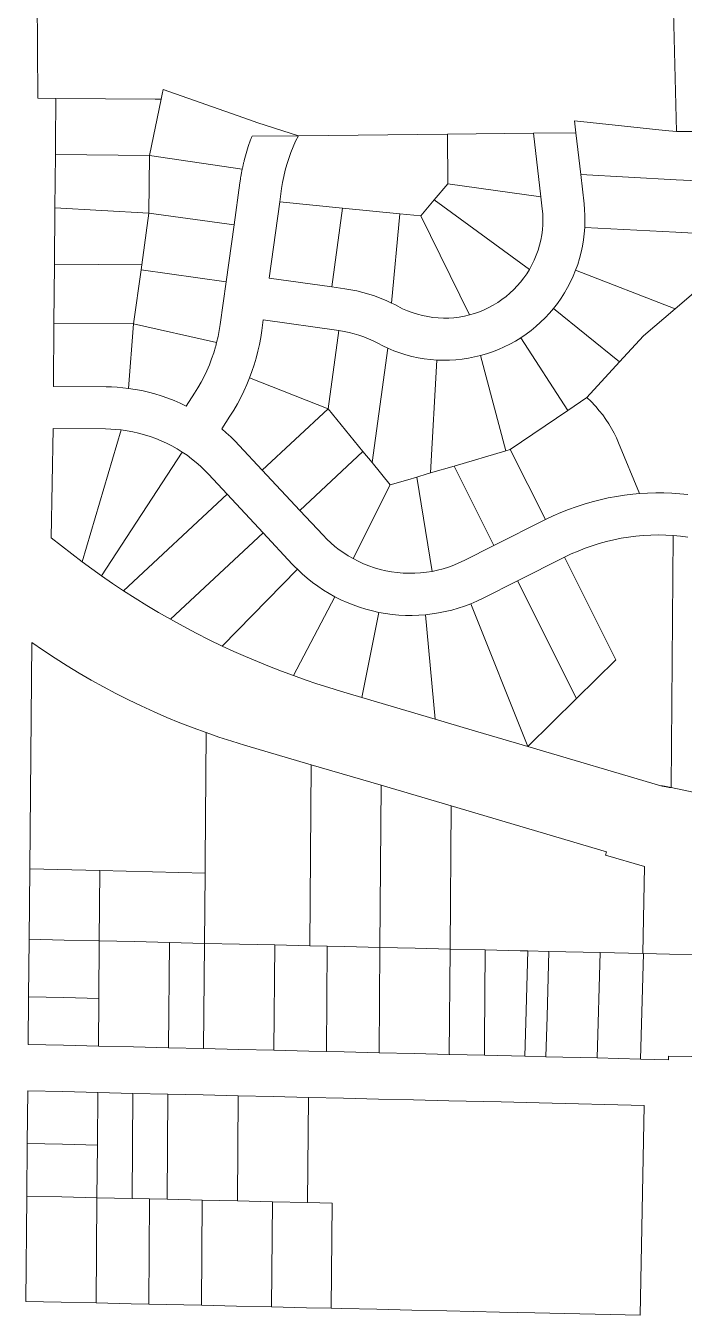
# Model space of a CAD drawing. Header units: feet. Extents: x 865220 to 2774701, y -2240498 to 961524.
# Drawn here: x 2772140 to 2773078, y 952971 to 954807 of the extents above; entities that cross this region are included whole.
import ezdxf

# ---------------------------------------------------------------- set-up
doc = ezdxf.new("R2010")
doc.units = ezdxf.units.FT
doc.header["$LTSCALE"] = 0.015
doc.header["$MEASUREMENT"] = 0
doc.layers.add('Parcels', color=7, linetype='Continuous', lineweight=0)

msp = doc.modelspace()

# ---------------------------------------------------------------- linework, layer by layer
at = {"layer": 'Parcels', "lineweight": 5, "ltscale": 100}
for p, q in [((2773067.2, 954656.6), (2773045.7, 955538)), ((2772154.4, 955367), (2772157, 954704)), ((2772334.4, 954710), (2772335.7, 954716.6)), ((2772458.6, 954673.2), (2772335.7, 954716.6)), ((2772157, 954704), (2772182.8, 954703.7)), ((2772182.8, 954703.7), (2772182.7, 954695.6)), ((2772324.4, 954702.5), (2772182.8, 954703.7)), ((2772316.1, 954622.6), (2772332.8, 954702.5)), ((2772332.8, 954702.5), (2772324.4, 954702.5)), ((2772324.4, 954702.5), (2772324.4, 954702.5)), ((2772334.4, 954710), (2772332.8, 954702.5)), ((2772182.7, 954695.6), (2772182.3, 954649.2)), ((2772458.6, 954673.2), (2772470.5, 954669.1)), ((2772470.5, 954669.1), (2772528.3, 954650.7)), ((2773051.1, 954658.3), (2772921.9, 954671.9)), ((2772921.9, 954671.9), (2772923.8, 954655)), ((2772923.8, 954655), (2772921.9, 954671.9)), ((2772921.9, 954671.9), (2773051.1, 954658.3)), ((2772182.3, 954649.2), (2772182.1, 954623.8)), ((2772456.9, 954635.1), (2772460.3, 954644.8)), ((2772460.3, 954644.8), (2772460.7, 954645.9)), ((2772460.7, 954645.9), (2772461.1, 954646.9)), ((2772461.1, 954646.9), (2772461.5, 954648)), ((2772461.5, 954648), (2772461.9, 954648.9)), ((2772461.9, 954648.9), (2772462.3, 954650)), ((2772462.3, 954650), (2772528.3, 954650.7)), ((2772528.3, 954650.7), (2772524.4, 954642.8)), ((2772740.6, 954653), (2772528.3, 954650.7)), ((2772528.3, 954650.7), (2772528.3, 954650.7)), ((2772863.5, 954654.4), (2772740.6, 954653)), ((2772741.3, 954582.4), (2772740.6, 954653)), ((2772863.5, 954654.4), (2772923.8, 954655)), ((2772873.9, 954563.6), (2772863.5, 954654.4)), ((2772923.8, 954655), (2772930.6, 954595.4)), ((2773067.2, 954656.6), (2773051.1, 954658.3)), ((2773067.3, 954656.6), (2773067.2, 954656.6)), ((2773067.2, 954656.6), (2773067.2, 954656.6)), ((2773067.5, 954656.6), (2773067.3, 954656.6)), ((2773361.4, 954657.5), (2773067.5, 954656.6)), ((2772451.2, 954615.2), (2772453.9, 954625.2)), ((2772453.9, 954625.2), (2772456.9, 954635.1)), ((2772517.5, 954626.6), (2772514.6, 954618.3)), ((2772520.8, 954634.8), (2772517.5, 954626.6)), ((2772524.4, 954642.8), (2772520.8, 954634.8)), ((2772182.1, 954623.8), (2772181.5, 954547.8)), ((2772182.1, 954623.8), (2772316.1, 954622.6)), ((2772315.4, 954540.6), (2772316.1, 954622.6)), ((2772448.3, 954602.9), (2772316.1, 954622.6)), ((2772316.1, 954622.6), (2772316.1, 954622.6)), ((2772449, 954606.1), (2772449.3, 954607.2)), ((2772449.3, 954607.2), (2772449.5, 954608.2)), ((2772449.5, 954608.2), (2772449.9, 954609.8)), ((2772449.9, 954609.8), (2772450.1, 954610.8)), ((2772450.1, 954610.9), (2772450.4, 954612)), ((2772450.1, 954610.8), (2772450.1, 954610.9)), ((2772450.4, 954612), (2772450.6, 954613.1)), ((2772450.6, 954613.1), (2772450.9, 954614.1)), ((2772450.9, 954614.1), (2772451.2, 954615.2)), ((2772511.9, 954609.9), (2772509.5, 954601.4)), ((2772514.6, 954618.3), (2772511.9, 954609.9)), ((2772445, 954583.7), (2772445.8, 954589)), ((2772445.8, 954589), (2772446, 954590.1)), ((2772446, 954590.1), (2772446.1, 954591.2)), ((2772446.1, 954591.2), (2772446.3, 954592.2)), ((2772446.3, 954592.2), (2772446.9, 954595.4)), ((2772446.9, 954595.4), (2772448.3, 954602.9)), ((2772448.3, 954602.9), (2772448.8, 954605)), ((2772448.3, 954602.9), (2772448.3, 954602.9)), ((2772448.8, 954605), (2772449, 954606.1)), ((2772507.5, 954592.8), (2772505.8, 954584.1)), ((2772509.5, 954601.4), (2772507.5, 954592.8)), ((2772930.6, 954595.4), (2772935.4, 954553.7)), ((2772930.6, 954595.4), (2773066.7, 954588.1)), ((2773066.7, 954588.1), (2773267.5, 954577.3)), ((2772436.7, 954523.7), (2772445, 954583.7)), ((2772504.4, 954575.4), (2772501.8, 954556.6)), ((2772505.8, 954584.1), (2772504.4, 954575.4)), ((2772722, 954559.5), (2772741.3, 954582.4)), ((2772873.9, 954563.6), (2772741.3, 954582.4)), ((2772741.3, 954582.4), (2772741.3, 954582.4)), ((2772741.3, 954582.4), (2772873.9, 954563.6)), ((2772501.8, 954556.6), (2772486.6, 954447.7)), ((2772591.4, 954547.7), (2772501.8, 954556.6)), ((2772702.6, 954536.6), (2772722, 954559.5)), ((2772857.6, 954460.3), (2772722, 954559.5)), ((2772722, 954559.5), (2772857.6, 954460.3)), ((2772875.8, 954546.8), (2772873.9, 954563.6)), ((2772873.9, 954563.6), (2772873.9, 954563.6)), ((2772935.4, 954553.7), (2772936.2, 954545.4)), ((2772181.5, 954547.8), (2772180.8, 954467.8)), ((2772315.4, 954540.6), (2772181.5, 954547.8)), ((2772305.1, 954466.7), (2772315.4, 954540.6)), ((2772315.4, 954540.6), (2772315.4, 954540.6)), ((2772315.4, 954540.6), (2772436.7, 954523.7)), ((2772575.8, 954435.3), (2772591.4, 954547.7)), ((2772672.8, 954539.6), (2772591.4, 954547.7)), ((2772591.4, 954547.7), (2772591.4, 954547.7)), ((2772672.8, 954539.6), (2772661.1, 954412.4)), ((2772672.8, 954539.6), (2772672.8, 954539.6)), ((2772672.8, 954539.6), (2772702.6, 954536.6)), ((2772772.2, 954395.6), (2772702.6, 954536.6)), ((2772702.6, 954536.6), (2772702.6, 954536.6)), ((2772702.6, 954536.6), (2772772.2, 954395.6)), ((2772876.5, 954539.3), (2772875.8, 954546.8)), ((2772876.7, 954531.9), (2772876.5, 954539.3)), ((2772936.2, 954545.4), (2772936.6, 954537)), ((2772936.6, 954537), (2772936.7, 954528.6)), ((2772425.4, 954442.8), (2772436.7, 954523.7)), ((2772436.7, 954523.7), (2772436.7, 954523.7)), ((2772875.1, 954509.5), (2772876, 954516.9)), ((2772876, 954516.9), (2772876.6, 954524.4)), ((2772876.6, 954524.4), (2772876.7, 954531.9)), ((2772936.4, 954520.2), (2772935.7, 954511.2)), ((2772936.7, 954528.6), (2772936.4, 954520.2)), ((2772936.4, 954520.2), (2773066, 954513.2)), ((2772872, 954494.8), (2772873.7, 954502.1)), ((2772873.7, 954502.1), (2772875.1, 954509.5)), ((2772934.6, 954502.3), (2772933.2, 954493.5)), ((2772935.7, 954511.2), (2772934.6, 954502.3)), ((2773066, 954513.2), (2773185.1, 954506.8)), ((2772864.4, 954473.7), (2772867.3, 954480.6)), ((2772867.3, 954480.6), (2772869.8, 954487.6)), ((2772869.8, 954487.6), (2772872, 954494.8)), ((2772931.3, 954484.7), (2772929, 954476)), ((2772933.2, 954493.5), (2772931.3, 954484.7)), ((2773065.1, 954404.3), (2773162.3, 954487.3)), ((2772180.8, 954467.8), (2772180.1, 954383.8)), ((2772180.8, 954467.8), (2772305.1, 954466.7)), ((2772304.2, 954459.7), (2772293.5, 954382.8)), ((2772305.1, 954466.7), (2772304.2, 954459.7)), ((2772425.4, 954442.8), (2772304.2, 954459.7)), ((2772304.2, 954459.7), (2772425.4, 954442.8)), ((2772305.1, 954466.7), (2772305.1, 954466.7)), ((2772853.7, 954454.1), (2772857.6, 954460.3)), ((2772857.6, 954460.3), (2772861.2, 954466.9)), ((2772857.6, 954460.3), (2772857.6, 954460.3)), ((2772861.2, 954466.9), (2772864.4, 954473.7)), ((2772926.3, 954467.4), (2772923.3, 954459)), ((2772929, 954476), (2772926.3, 954467.4)), ((2772416.9, 954381.7), (2772425.4, 954442.8)), ((2772425.4, 954442.8), (2772425.4, 954442.8)), ((2772486.6, 954447.7), (2772575.8, 954435.3)), ((2772840.3, 954436.7), (2772845, 954442.3)), ((2772845, 954442.3), (2772849.5, 954448.1)), ((2772849.5, 954448.1), (2772853.7, 954454.1)), ((2772916.1, 954442.5), (2772911.9, 954434.6)), ((2772919.9, 954450.7), (2772916.1, 954442.5)), ((2772923.3, 954459), (2772919.9, 954450.7)), ((2773065.1, 954404.3), (2772923.3, 954459)), ((2772575.8, 954435.3), (2772594.4, 954432.7)), ((2772594.4, 954432.7), (2772603.1, 954431.3)), ((2772603.1, 954431.3), (2772611.7, 954429.6)), ((2772611.7, 954429.6), (2772620.2, 954427.5)), ((2772620.2, 954427.5), (2772628.6, 954425.2)), ((2772628.6, 954425.2), (2772636.9, 954422.5)), ((2772824.2, 954421.7), (2772829.8, 954426.4)), ((2772829.8, 954426.4), (2772835.2, 954431.5)), ((2772835.2, 954431.5), (2772840.3, 954436.7)), ((2772907.4, 954426.8), (2772902.6, 954419.2)), ((2772911.9, 954434.6), (2772907.4, 954426.8)), ((2772636.9, 954422.5), (2772645.1, 954419.4)), ((2772645.1, 954419.4), (2772653.2, 954416.1)), ((2772653.2, 954416.1), (2772661.1, 954412.4)), ((2772661.1, 954412.4), (2772665.7, 954410.2)), ((2772665.7, 954410.2), (2772670.1, 954407.8)), ((2772670.1, 954407.8), (2772676.8, 954404.4)), ((2772676.8, 954404.4), (2772683.7, 954401.4)), ((2772793, 954402.8), (2772799.6, 954405.9)), ((2772799.6, 954405.9), (2772806.1, 954409.4)), ((2772806.1, 954409.4), (2772812.3, 954413.2)), ((2772812.3, 954413.2), (2772818.4, 954417.3)), ((2772818.4, 954417.3), (2772824.2, 954421.7)), ((2772891.9, 954404.8), (2772886.1, 954398)), ((2772897.4, 954411.9), (2772891.9, 954404.8)), ((2772985.7, 954328.5), (2772891.9, 954404.8)), ((2772902.6, 954419.2), (2772897.4, 954411.9)), ((2772478.4, 954388.3), (2772476.3, 954373.4)), ((2772586.2, 954373.3), (2772478.4, 954388.3)), ((2772683.7, 954401.4), (2772690.7, 954398.8)), ((2772690.7, 954398.8), (2772697.9, 954396.5)), ((2772697.9, 954396.5), (2772705.2, 954394.6)), ((2772705.2, 954394.6), (2772712.6, 954393.1)), ((2772712.6, 954393.1), (2772720, 954392)), ((2772720, 954392), (2772727.5, 954391.3)), ((2772727.5, 954391.3), (2772735, 954391)), ((2772735, 954391), (2772742.5, 954391.1)), ((2772742.5, 954391.1), (2772750, 954391.6)), ((2772750, 954391.6), (2772757.5, 954392.5)), ((2772757.5, 954392.5), (2772764.9, 954393.8)), ((2772764.9, 954393.8), (2772772.2, 954395.6)), ((2772772.2, 954395.6), (2772779.2, 954397.6)), ((2772779.2, 954397.6), (2772786.2, 954400)), ((2772786.2, 954400), (2772793, 954402.8)), ((2772879.9, 954391.4), (2772873.5, 954385.1)), ((2772886.1, 954398), (2772879.9, 954391.4)), ((2773065.1, 954404.3), (2773019.9, 954365.6)), ((2773065.1, 954404.3), (2773065.1, 954404.3)), ((2772180.1, 954383.8), (2772179.3, 954293.8)), ((2772293.5, 954382.8), (2772180.1, 954383.8)), ((2772293.5, 954382.8), (2772286.2, 954290.9)), ((2772286.2, 954290.9), (2772293.5, 954382.8)), ((2772293.5, 954382.8), (2772293.5, 954382.8)), ((2772293.5, 954382.8), (2772411.9, 954356.2)), ((2772413.9, 954364.6), (2772415.5, 954373.1)), ((2772415.5, 954373.1), (2772416.9, 954381.7)), ((2772476.3, 954373.4), (2772474.8, 954363.5)), ((2772570.7, 954262), (2772586.2, 954373.3)), ((2772586.2, 954373.3), (2772586.2, 954373.3)), ((2772593.4, 954372.1), (2772586.2, 954373.3)), ((2772600.6, 954370.6), (2772593.4, 954372.1)), ((2772607.7, 954368.8), (2772600.6, 954370.6)), ((2772614.7, 954366.7), (2772607.7, 954368.8)), ((2772852.7, 954368), (2772845.3, 954363)), ((2772859.9, 954373.4), (2772852.7, 954368)), ((2772866.9, 954379.1), (2772859.9, 954373.4)), ((2772873.5, 954385.1), (2772866.9, 954379.1)), ((2772407.7, 954341.5), (2772410.3, 954350.2)), ((2772410.3, 954350.2), (2772410.6, 954351.1)), ((2772410.6, 954351.1), (2772411.9, 954356.2)), ((2772411.9, 954356.2), (2772413.9, 954364.6)), ((2772411.9, 954356.2), (2772411.9, 954356.2)), ((2772472.9, 954353.6), (2772470.7, 954343.9)), ((2772474.8, 954363.5), (2772472.9, 954353.6)), ((2772621.6, 954364.2), (2772614.7, 954366.7)), ((2772628.4, 954361.5), (2772621.6, 954364.2)), ((2772635.1, 954358.4), (2772628.4, 954361.5)), ((2772641.6, 954355.1), (2772635.1, 954358.4)), ((2772648.7, 954351.4), (2772641.6, 954355.1)), ((2772655.9, 954348), (2772648.7, 954351.4)), ((2772821.7, 954349.9), (2772813.5, 954346.3)), ((2772829.8, 954353.9), (2772821.7, 954349.9)), ((2772837.6, 954358.3), (2772829.8, 954353.9)), ((2772845.3, 954363), (2772837.6, 954358.3)), ((2772845.3, 954363), (2772912.1, 954259.6)), ((2772912.1, 954259.6), (2772845.3, 954363)), ((2773019.9, 954365.6), (2772985.7, 954328.5)), ((2772401.5, 954324.4), (2772404.8, 954332.9)), ((2772404.8, 954332.9), (2772407.7, 954341.5)), ((2772468.1, 954334.1), (2772465.3, 954324.6)), ((2772470.7, 954343.9), (2772468.1, 954334.1)), ((2772633.3, 954185.3), (2772655.9, 954348)), ((2772664.2, 954344.6), (2772655.9, 954348)), ((2772655.9, 954348), (2772655.9, 954348)), ((2772672.7, 954341.5), (2772664.2, 954344.6)), ((2772681.3, 954338.8), (2772672.7, 954341.5)), ((2772690.1, 954336.5), (2772681.3, 954338.8)), ((2772698.9, 954334.6), (2772690.1, 954336.5)), ((2772707.8, 954333.1), (2772698.9, 954334.6)), ((2772716.7, 954332), (2772707.8, 954333.1)), ((2772725.7, 954331.3), (2772716.7, 954332)), ((2772725.7, 954331.3), (2772716.8, 954170.5)), ((2772734.7, 954331), (2772725.7, 954331.3)), ((2772725.7, 954331.3), (2772725.7, 954331.3)), ((2772743.7, 954331.1), (2772734.7, 954331)), ((2772752.6, 954331.6), (2772743.7, 954331.1)), ((2772761.6, 954332.5), (2772752.6, 954331.6)), ((2772770.5, 954333.9), (2772761.6, 954332.5)), ((2772779.3, 954335.6), (2772770.5, 954333.9)), ((2772788, 954337.7), (2772779.3, 954335.6)), ((2772796.6, 954340.2), (2772788, 954337.7)), ((2772823.9, 954202.2), (2772788, 954337.7)), ((2772805.1, 954343.1), (2772796.6, 954340.2)), ((2772813.5, 954346.3), (2772805.1, 954343.1)), ((2772394.1, 954307.8), (2772398, 954316)), ((2772398, 954316), (2772401.5, 954324.4)), ((2772462.1, 954315.1), (2772458.7, 954305.7)), ((2772465.3, 954324.6), (2772462.1, 954315.1)), ((2772985.7, 954328.5), (2772939.3, 954278)), ((2772985.7, 954328.5), (2772985.7, 954328.5)), ((2772385.3, 954291.8), (2772389.9, 954299.7)), ((2772389.9, 954299.7), (2772394.1, 954307.8)), ((2772454.8, 954296.3), (2772450.6, 954287)), ((2772458.7, 954305.7), (2772454.8, 954296.3)), ((2772570.7, 954262), (2772458.7, 954305.7)), ((2772179.3, 954293.8), (2772254.3, 954293.2)), ((2772254.3, 954293.2), (2772262.3, 954293)), ((2772262.3, 954293), (2772270.3, 954292.5)), ((2772270.3, 954292.5), (2772278.3, 954291.8)), ((2772278.3, 954291.8), (2772286.2, 954290.9)), ((2772286.2, 954290.9), (2772295.7, 954289.5)), ((2772295.7, 954289.5), (2772305.2, 954287.7)), ((2772305.2, 954287.7), (2772314.6, 954285.6)), ((2772314.6, 954285.6), (2772323.9, 954283.1)), ((2772323.9, 954283.1), (2772333.1, 954280.3)), ((2772333.1, 954280.3), (2772342.2, 954277.2)), ((2772342.2, 954277.2), (2772351.2, 954273.7)), ((2772368.7, 954265.8), (2772380.5, 954284.1)), ((2772380.5, 954284.1), (2772385.3, 954291.8)), ((2772446.2, 954277.9), (2772441.4, 954268.9)), ((2772450.6, 954287), (2772446.2, 954277.9)), ((2772912.1, 954259.6), (2772939.3, 954278)), ((2772939.3, 954278), (2772912.1, 954259.6)), ((2772939.3, 954278), (2772945.3, 954272.2)), ((2772351.2, 954273.7), (2772360, 954269.9)), ((2772360, 954269.9), (2772368.7, 954265.8)), ((2772436.3, 954260.1), (2772430.9, 954251.5)), ((2772441.4, 954268.9), (2772436.3, 954260.1)), ((2772570.7, 954262), (2772476.9, 954174.6)), ((2772476.9, 954174.6), (2772570.7, 954262)), ((2772620.4, 954201.2), (2772570.7, 954262)), ((2772570.7, 954262), (2772570.7, 954262)), ((2772830.3, 954204.1), (2772912.1, 954259.6)), ((2772912.1, 954259.6), (2772830.3, 954204.1)), ((2772912.1, 954259.6), (2772912.1, 954259.6)), ((2772951, 954266.2), (2772945.3, 954272.2)), ((2772951, 954266.2), (2772952.2, 954264.9)), ((2772952.2, 954264.9), (2772957.1, 954259.1)), ((2772957.1, 954259.1), (2772961.9, 954253.1)), ((2772430.9, 954251.5), (2772419.1, 954233.2)), ((2772966.3, 954246.8), (2772961.9, 954253.1)), ((2772966.3, 954246.8), (2772970.5, 954240.5)), ((2772970.5, 954240.5), (2772974.5, 954233.9)), ((2772178.8, 954233.8), (2772176.2, 954078.3)), ((2772253.8, 954233.2), (2772178.8, 954233.8)), ((2772220.2, 954043.8), (2772275.7, 954231.8)), ((2772275.7, 954231.8), (2772220.2, 954043.8)), ((2772261.1, 954233), (2772253.8, 954233.2)), ((2772268.4, 954232.5), (2772261.1, 954233)), ((2772275.7, 954231.8), (2772268.4, 954232.5)), ((2772275.7, 954231.8), (2772275.7, 954231.8)), ((2772284.2, 954230.6), (2772275.7, 954231.8)), ((2772292.5, 954229.1), (2772284.2, 954230.6)), ((2772300.8, 954227.2), (2772292.5, 954229.1)), ((2772309, 954225), (2772300.8, 954227.2)), ((2772317.1, 954222.4), (2772309, 954225)), ((2772325.1, 954219.5), (2772317.1, 954222.4)), ((2772419.1, 954233.2), (2772425.6, 954227.6)), ((2772425.6, 954227.6), (2772432, 954221.8)), ((2772432, 954221.8), (2772438.2, 954215.8)), ((2772978.1, 954227.2), (2772974.5, 954233.9)), ((2772981.5, 954220.3), (2772978.1, 954227.2)), ((2772333, 954216.3), (2772325.1, 954219.5)), ((2772340.7, 954212.7), (2772333, 954216.3)), ((2772348.3, 954208.9), (2772340.7, 954212.7)), ((2772355.7, 954204.7), (2772348.3, 954208.9)), ((2772362.9, 954200.2), (2772355.7, 954204.7)), ((2772438.2, 954215.8), (2772444.2, 954209.6)), ((2772444.2, 954209.6), (2772476.9, 954174.6)), ((2772830.3, 954204.1), (2772823.9, 954202.2)), ((2772880.6, 954104.1), (2772830.3, 954204.1)), ((2772984.6, 954213.3), (2772981.5, 954220.3)), ((2772984.6, 954213.3), (2773014.6, 954141.2)), ((2772247.8, 954023.9), (2772362.9, 954200.2)), ((2772362.9, 954200.2), (2772247.8, 954023.9)), ((2772362.9, 954200.2), (2772362.9, 954200.2)), ((2772369.7, 954195.6), (2772362.9, 954200.2)), ((2772376.2, 954190.7), (2772369.7, 954195.6)), ((2772382.6, 954185.6), (2772376.2, 954190.7)), ((2772388.7, 954180.2), (2772382.6, 954185.6)), ((2772530.4, 954117.2), (2772620.4, 954201.2)), ((2772620.4, 954201.2), (2772620.4, 954201.2)), ((2772620.4, 954201.2), (2772633.3, 954185.3)), ((2772659.3, 954153.4), (2772633.3, 954185.3)), ((2772633.3, 954185.3), (2772633.3, 954185.3)), ((2772750.1, 954180.3), (2772823.9, 954202.2)), ((2772823.9, 954202.2), (2772750.1, 954180.3)), ((2772823.9, 954202.2), (2772823.9, 954202.2)), ((2772394.6, 954174.6), (2772388.7, 954180.2)), ((2772400.3, 954168.7), (2772394.6, 954174.6)), ((2772426.9, 954140.2), (2772400.3, 954168.7)), ((2772476.9, 954174.6), (2772530.4, 954117.2)), ((2772697.3, 954164.7), (2772712, 954169)), ((2772716.8, 954170.5), (2772712, 954169)), ((2772716.8, 954170.5), (2772750.1, 954180.3)), ((2772807, 954067.1), (2772750.1, 954180.3)), ((2772750.1, 954180.3), (2772807, 954067.1)), ((2772659.3, 954153.4), (2772606.2, 954048.6)), ((2772606.2, 954048.6), (2772659.3, 954153.4)), ((2772659.3, 954153.4), (2772684.5, 954160.9)), ((2772684.5, 954160.9), (2772697.3, 954164.7)), ((2772719, 954030.4), (2772697.3, 954164.7)), ((2772279.4, 954002.6), (2772426.9, 954140.2)), ((2772426.9, 954140.2), (2772279.4, 954002.6)), ((2772426.9, 954140.2), (2772426.9, 954140.2)), ((2772478.1, 954085.4), (2772426.9, 954140.2)), ((2772935.4, 954126.1), (2772946.7, 954129.4)), ((2772946.7, 954129.4), (2772958.2, 954132.4)), ((2772958.2, 954132.4), (2772969.7, 954134.9)), ((2772969.7, 954134.9), (2772981.4, 954137.1)), ((2772981.4, 954137.1), (2772993, 954138.9)), ((2772993, 954138.9), (2773004.8, 954140.3)), ((2773004.8, 954140.3), (2773014.6, 954141.2)), ((2773014.6, 954141.2), (2773026, 954141.8)), ((2773014.6, 954141.2), (2773014.6, 954141.2)), ((2773026, 954141.8), (2773037.4, 954142.1)), ((2773037.4, 954142.1), (2773048.8, 954142.1)), ((2773048.8, 954142.1), (2773060.2, 954141.7)), ((2773060.2, 954141.7), (2773071.6, 954140.9)), ((2773071.6, 954140.9), (2773083, 954139.7)), ((2772530.4, 954117.2), (2772563.5, 954081.7)), ((2772891.3, 954109.2), (2772902.1, 954114)), ((2772902.1, 954114), (2772913.1, 954118.4)), ((2772913.1, 954118.4), (2772924.2, 954122.4)), ((2772924.2, 954122.4), (2772935.4, 954126.1)), ((2772807, 954067.1), (2772880.6, 954104.1)), ((2772880.6, 954104.1), (2772891.3, 954109.2)), ((2772880.6, 954104.1), (2772880.6, 954104.1)), ((2772176.2, 954078.3), (2772190.7, 954066.5)), ((2772478.1, 954085.4), (2772346, 953962.2)), ((2772478.1, 954085.4), (2772478.1, 954085.4)), ((2772519.7, 954040.8), (2772478.1, 954085.4)), ((2772563.5, 954081.7), (2772568.9, 954076.2)), ((2772568.9, 954076.2), (2772574.6, 954070.9)), ((2772977.6, 954075.3), (2772967.3, 954072.8)), ((2772988.1, 954077.4), (2772977.6, 954075.3)), ((2772998.6, 954079.1), (2772988.1, 954077.4)), ((2773009.2, 954080.4), (2772998.6, 954079.1)), ((2773019.8, 954081.4), (2773009.2, 954080.4)), ((2773030.4, 954082), (2773019.8, 954081.4)), ((2773041, 954082.2), (2773030.4, 954082)), ((2773051.7, 954082), (2773041, 954082.2)), ((2773062.3, 954081.4), (2773051.7, 954082)), ((2773062.3, 954081.4), (2773059.3, 953722.5)), ((2773062.3, 954081.4), (2773062.3, 954081.4)), ((2773072.9, 954080.5), (2773062.3, 954081.4)), ((2773083.4, 954079.2), (2773072.9, 954080.5)), ((2772190.7, 954066.5), (2772205.4, 954055.1)), ((2772574.6, 954070.9), (2772580.5, 954065.8)), ((2772580.5, 954065.8), (2772586.6, 954061.1)), ((2772586.6, 954061.1), (2772592.9, 954056.6)), ((2772592.9, 954056.6), (2772599.5, 954052.4)), ((2772764.5, 954045.7), (2772807, 954067.1)), ((2772807, 954067.1), (2772807, 954067.1)), ((2772926.9, 954059.3), (2772917.1, 954055.1)), ((2772936.8, 954063.2), (2772926.9, 954059.3)), ((2772946.8, 954066.8), (2772936.8, 954063.2)), ((2772957, 954070), (2772946.8, 954066.8)), ((2772967.3, 954072.8), (2772957, 954070)), ((2772205.4, 954055.1), (2772220.2, 954043.8)), ((2772220.2, 954043.8), (2772233.9, 954033.8)), ((2772523.3, 954037), (2772519.7, 954040.8)), ((2772599.5, 954052.4), (2772606.2, 954048.6)), ((2772606.2, 954048.6), (2772613.6, 954044.7)), ((2772613.6, 954044.7), (2772621.1, 954041.3)), ((2772621.1, 954041.3), (2772628.9, 954038.2)), ((2772628.9, 954038.2), (2772636.7, 954035.5)), ((2772742.3, 954036.5), (2772749.8, 954039.2)), ((2772749.8, 954039.2), (2772757.2, 954042.3)), ((2772757.2, 954042.3), (2772764.5, 954045.7)), ((2772907.5, 954050.5), (2772840.5, 954016.8)), ((2772917.1, 954055.1), (2772907.5, 954050.5)), ((2772980.8, 953904.6), (2772907.5, 954050.5)), ((2772907.5, 954050.5), (2772980.8, 953904.6)), ((2772233.9, 954033.8), (2772247.8, 954023.9)), ((2772247.8, 954023.9), (2772263.5, 954013.1)), ((2772419.9, 953924), (2772526.9, 954033.3)), ((2772526.9, 954033.3), (2772419.9, 953924)), ((2772526.9, 954033.3), (2772523.3, 954037)), ((2772526.9, 954033.3), (2772526.9, 954033.3)), ((2772533.9, 954026.8), (2772526.9, 954033.3)), ((2772541.1, 954020.6), (2772533.9, 954026.8)), ((2772548.5, 954014.7), (2772541.1, 954020.6)), ((2772636.7, 954035.5), (2772644.7, 954033.2)), ((2772644.7, 954033.2), (2772652.8, 954031.3)), ((2772652.8, 954031.3), (2772661, 954029.7)), ((2772661, 954029.7), (2772669.2, 954028.6)), ((2772669.2, 954028.6), (2772677.5, 954027.9)), ((2772677.5, 954027.9), (2772685.8, 954027.6)), ((2772685.8, 954027.6), (2772694.2, 954027.7)), ((2772694.2, 954027.7), (2772702.5, 954028.2)), ((2772702.5, 954028.2), (2772710.7, 954029.1)), ((2772710.7, 954029.1), (2772719, 954030.4)), ((2772719, 954030.4), (2772726.8, 954032.1)), ((2772719, 954030.4), (2772719, 954030.4)), ((2772726.8, 954032.1), (2772734.6, 954034.1)), ((2772734.6, 954034.1), (2772742.3, 954036.5)), ((2772263.5, 954013.1), (2772279.4, 954002.6)), ((2772279.4, 954002.6), (2772295.8, 953992.1)), ((2772556.2, 954009.1), (2772548.5, 954014.7)), ((2772564.1, 954003.8), (2772556.2, 954009.1)), ((2772572.2, 953998.8), (2772564.1, 954003.8)), ((2772840.5, 954016.8), (2772791.4, 953992.1)), ((2772840.5, 954016.8), (2772924.7, 953849.3)), ((2772295.8, 953992.1), (2772312.3, 953981.8)), ((2772580.5, 953994.2), (2772521.2, 953881.9)), ((2772580.5, 953994.2), (2772572.2, 953998.8)), ((2772580.5, 953994.2), (2772580.5, 953994.2)), ((2772589, 953989.9), (2772580.5, 953994.2)), ((2772597.7, 953986), (2772589, 953989.9)), ((2772606.5, 953982.5), (2772597.7, 953986)), ((2772615.5, 953979.3), (2772606.5, 953982.5)), ((2772773.9, 953984.2), (2772765, 953980.8)), ((2772782.7, 953988), (2772773.9, 953984.2)), ((2772855.4, 953781), (2772773.9, 953984.2)), ((2772773.9, 953984.2), (2772855.4, 953781)), ((2772791.4, 953992.1), (2772782.7, 953988)), ((2772312.3, 953981.8), (2772329.1, 953971.8)), ((2772329.1, 953971.8), (2772346, 953962.2)), ((2772624.6, 953976.5), (2772615.5, 953979.3)), ((2772643.1, 953972), (2772619, 953850.8)), ((2772633.8, 953974.1), (2772624.6, 953976.5)), ((2772643.1, 953972), (2772633.8, 953974.1)), ((2772652.4, 953970.4), (2772643.1, 953972)), ((2772643.1, 953972), (2772643.1, 953972)), ((2772661.9, 953969.1), (2772652.4, 953970.4)), ((2772671.3, 953968.2), (2772661.9, 953969.1)), ((2772680.8, 953967.7), (2772671.3, 953968.2)), ((2772690.4, 953967.6), (2772680.8, 953967.7)), ((2772699.9, 953967.9), (2772690.4, 953967.6)), ((2772709.4, 953968.6), (2772699.9, 953967.9)), ((2772718.8, 953969.7), (2772709.4, 953968.6)), ((2772709.4, 953968.6), (2772709.4, 953968.6)), ((2772709.4, 953968.6), (2772723.2, 953820)), ((2772728.2, 953971.1), (2772718.8, 953969.7)), ((2772737.5, 953973), (2772728.2, 953971.1)), ((2772746.8, 953975.2), (2772737.5, 953973)), ((2772755.9, 953977.8), (2772746.8, 953975.2)), ((2772765, 953980.8), (2772755.9, 953977.8)), ((2772346, 953962.2), (2772364.2, 953952.1)), ((2772364.2, 953952.1), (2772382.6, 953942.4)), ((2772148.6, 953929.1), (2772145.6, 953606.6)), ((2772165.1, 953917.7), (2772148.6, 953929.1)), ((2772382.6, 953942.4), (2772401.2, 953933.1)), ((2772401.2, 953933.1), (2772419.9, 953924)), ((2772181.9, 953906.7), (2772165.1, 953917.7)), ((2772419.9, 953924), (2772436.5, 953916.3)), ((2772436.5, 953916.3), (2772453.2, 953908.9)), ((2772453.2, 953908.9), (2772470.1, 953901.8)), ((2772198.8, 953896), (2772181.9, 953906.7)), ((2772215.9, 953885.6), (2772198.8, 953896)), ((2772470.1, 953901.8), (2772487, 953894.9)), ((2772487, 953894.9), (2772504.1, 953888.2)), ((2772924.7, 953849.3), (2772980.8, 953904.6)), ((2772980.8, 953904.6), (2772924.7, 953849.3)), ((2772980.8, 953904.6), (2772980.8, 953904.6)), ((2772233.3, 953875.6), (2772215.9, 953885.6)), ((2772250.8, 953865.9), (2772233.3, 953875.6)), ((2772504.1, 953888.2), (2772521.2, 953881.9)), ((2772521.2, 953881.9), (2772537.9, 953876)), ((2772537.9, 953876), (2772554.7, 953870.3)), ((2772268.5, 953856.5), (2772250.8, 953865.9)), ((2772286.4, 953847.5), (2772268.5, 953856.5)), ((2772554.7, 953870.3), (2772571.6, 953864.9)), ((2772571.6, 953864.9), (2772588.5, 953859.8)), ((2772588.5, 953859.8), (2772619, 953850.8)), ((2772304.5, 953838.8), (2772286.4, 953847.5)), ((2772322.7, 953830.5), (2772304.5, 953838.8)), ((2772619, 953850.8), (2772723.2, 953820)), ((2772855.4, 953781), (2772924.7, 953849.3)), ((2772924.7, 953849.3), (2772924.7, 953849.3)), ((2772341.1, 953822.5), (2772322.7, 953830.5)), ((2772359.6, 953814.9), (2772341.1, 953822.5)), ((2772723.2, 953820), (2772776, 953804.4)), ((2772378.3, 953807.7), (2772359.6, 953814.9)), ((2772397.1, 953800.8), (2772378.3, 953807.7)), ((2772397.1, 953800.8), (2772395.6, 953617.2)), ((2772415.2, 953794.5), (2772397.1, 953800.8)), ((2772397.1, 953800.8), (2772397.1, 953800.8)), ((2772776, 953804.4), (2772855.4, 953781)), ((2772433.4, 953788.6), (2772415.2, 953794.5)), ((2772451.7, 953783), (2772433.4, 953788.6)), ((2772546.7, 953755.1), (2772451.7, 953783)), ((2772855.4, 953781), (2772855.4, 953781)), ((2772855.4, 953781), (2773044.8, 953725.1)), ((2772544.6, 953497.2), (2772546.7, 953755.1)), ((2772646.5, 953725.7), (2772546.7, 953755.1)), ((2772546.7, 953755.1), (2772546.7, 953755.1)), ((2772646.5, 953725.7), (2772644.6, 953494.9)), ((2772644.6, 953494.9), (2772646.5, 953725.7)), ((2772746.2, 953696.3), (2772646.5, 953725.7)), ((2772646.5, 953725.7), (2772646.5, 953725.7)), ((2773044.8, 953725.1), (2773045, 953725.1)), ((2773045, 953725.1), (2773045.1, 953725.1)), ((2773045.1, 953725.1), (2773045.2, 953725)), ((2773045.2, 953725), (2773045.4, 953725)), ((2773045.4, 953725), (2773045.6, 953725)), ((2773045.6, 953725), (2773045.8, 953724.9)), ((2773045.8, 953724.9), (2773046, 953724.9)), ((2773046, 953724.9), (2773046.1, 953724.9)), ((2773046.1, 953724.9), (2773046.3, 953724.8)), ((2773046.3, 953724.8), (2773046.5, 953724.8)), ((2773046.5, 953724.8), (2773046.7, 953724.8)), ((2773046.7, 953724.8), (2773046.9, 953724.7)), ((2773046.9, 953724.7), (2773047.1, 953724.7)), ((2773047.1, 953724.7), (2773047.3, 953724.7)), ((2773047.3, 953724.7), (2773047.5, 953724.6)), ((2773047.5, 953724.6), (2773047.7, 953724.6)), ((2773047.7, 953724.6), (2773047.9, 953724.6)), ((2773047.9, 953724.6), (2773048.1, 953724.5)), ((2773048.1, 953724.5), (2773048.3, 953724.5)), ((2773048.3, 953724.5), (2773048.5, 953724.5)), ((2773048.5, 953724.5), (2773048.7, 953724.4)), ((2773048.7, 953724.4), (2773048.9, 953724.4)), ((2773048.9, 953724.4), (2773049.1, 953724.3)), ((2773049.1, 953724.3), (2773049.4, 953724.3)), ((2773049.4, 953724.3), (2773049.6, 953724.3)), ((2773049.6, 953724.3), (2773049.8, 953724.2)), ((2773049.8, 953724.2), (2773050, 953724.2)), ((2773050, 953724.2), (2773050.2, 953724.1)), ((2773050.2, 953724.1), (2773050.4, 953724.1)), ((2773050.4, 953724.1), (2773050.6, 953724.1)), ((2773050.6, 953724.1), (2773050.8, 953724)), ((2773050.8, 953724), (2773051, 953724)), ((2773051, 953724), (2773051.3, 953724)), ((2773051.3, 953724), (2773051.4, 953723.9)), ((2773051.4, 953723.9), (2773051.7, 953723.9)), ((2773051.7, 953723.9), (2773051.9, 953723.8)), ((2773051.9, 953723.8), (2773052.1, 953723.8)), ((2773052.1, 953723.8), (2773052.3, 953723.8)), ((2773052.3, 953723.8), (2773052.5, 953723.7)), ((2773052.5, 953723.7), (2773052.7, 953723.7)), ((2773052.7, 953723.7), (2773053, 953723.6)), ((2773053, 953723.6), (2773053.2, 953723.6)), ((2773053.2, 953723.6), (2773053.5, 953723.5)), ((2773053.5, 953723.5), (2773053.9, 953723.5)), ((2773053.9, 953723.5), (2773054.2, 953723.4)), ((2773054.2, 953723.4), (2773054.4, 953723.4)), ((2773054.4, 953723.4), (2773054.5, 953723.4)), ((2773054.5, 953723.4), (2773054.9, 953723.3)), ((2773054.9, 953723.3), (2773055.5, 953723.2)), ((2773055.5, 953723.2), (2773055.7, 953723.1)), ((2773055.7, 953723.1), (2773056, 953723.1)), ((2773056, 953723.1), (2773056.5, 953723)), ((2773056.5, 953723), (2773056.8, 953722.9)), ((2773056.8, 953722.9), (2773057.2, 953722.8)), ((2773057.2, 953722.8), (2773057.6, 953722.8)), ((2773057.6, 953722.8), (2773058.1, 953722.7)), ((2773058.1, 953722.7), (2773058.6, 953722.6)), ((2773058.6, 953722.6), (2773059.3, 953722.5)), ((2773059.3, 953722.5), (2773075, 953719.3)), ((2773075, 953719.3), (2773090.8, 953715.8)), ((2772744.6, 953492.5), (2772746.2, 953696.3)), ((2772967.3, 953631.2), (2772746.2, 953696.3)), ((2772746.2, 953696.3), (2772746.2, 953696.3)), ((2772395.5, 953600.7), (2772395.6, 953617.2)), ((2772965.9, 953626.4), (2772967.3, 953631.2)), ((2773021.5, 953610.1), (2772965.9, 953626.4)), ((2772145.6, 953606.6), (2772144.7, 953506.6)), ((2772245.5, 953604.3), (2772145.6, 953606.6)), ((2772145.6, 953606.6), (2772245.5, 953604.3)), ((2772245.5, 953604.3), (2772244.7, 953504.3)), ((2772245.5, 953604.3), (2772245.5, 953604.3)), ((2772245.5, 953604.3), (2772395.5, 953600.7)), ((2772394.7, 953500.7), (2772395.5, 953600.7)), ((2772395.5, 953600.7), (2772395.5, 953600.7)), ((2773019, 953486.3), (2773021.5, 953610.1)), ((2772144.7, 953506.6), (2772144, 953424.6)), ((2772144.7, 953506.6), (2772194.7, 953505.4)), ((2772244.7, 953504.3), (2772194.7, 953505.4)), ((2772244, 953422.3), (2772244.7, 953504.3)), ((2772294.7, 953503.1), (2772244.7, 953504.3)), ((2772244.7, 953504.3), (2772244.7, 953504.3)), ((2772294.7, 953503.1), (2772344.7, 953501.9)), ((2772344.7, 953501.9), (2772343.4, 953351.9)), ((2772343.4, 953351.9), (2772344.7, 953501.9)), ((2772344.7, 953501.9), (2772344.7, 953501.9)), ((2772344.7, 953501.9), (2772394.7, 953500.7)), ((2772394.7, 953500.7), (2772393.4, 953350.8)), ((2772444.6, 953499.6), (2772394.7, 953500.7)), ((2772394.7, 953500.7), (2772394.7, 953500.7)), ((2772494.6, 953498.4), (2772444.6, 953499.6)), ((2772494.6, 953498.4), (2772493.4, 953348.4)), ((2772544.6, 953497.2), (2772494.6, 953498.4)), ((2772494.6, 953498.4), (2772494.6, 953498.4)), ((2772494.6, 953498.4), (2772544.6, 953497.2)), ((2772569.6, 953496.6), (2772544.6, 953497.2)), ((2772544.6, 953497.2), (2772544.6, 953497.2)), ((2772544.6, 953497.2), (2772569.6, 953496.6)), ((2772568.4, 953346.6), (2772569.6, 953496.6)), ((2772594.6, 953496), (2772569.6, 953496.6)), ((2772569.6, 953496.6), (2772594.6, 953496)), ((2772644.6, 953494.9), (2772594.6, 953496)), ((2772643.4, 953344.9), (2772644.6, 953494.9)), ((2772694.6, 953493.7), (2772644.6, 953494.9)), ((2772644.6, 953494.9), (2772644.6, 953494.9)), ((2772694.6, 953493.7), (2772744.6, 953492.5)), ((2772743.3, 953342.5), (2772744.6, 953492.5)), ((2772744.6, 953492.5), (2772744.6, 953492.5)), ((2772744.6, 953492.5), (2772794.5, 953491.4)), ((2772794.5, 953491.3), (2772793.5, 953363.2)), ((2772793.5, 953363.2), (2772794.5, 953491.3)), ((2772844.5, 953490.2), (2772794.5, 953491.4)), ((2772794.5, 953491.4), (2772794.5, 953491.3)), ((2772794.5, 953491.4), (2772794.5, 953491.4)), ((2772794.5, 953491.4), (2772844.5, 953490.2)), ((2772844.5, 953490.2), (2772855.3, 953490)), ((2772852.4, 953387.8), (2772855.3, 953490)), ((2772855.3, 953490), (2772855.3, 953490)), ((2772855.3, 953490), (2772885.3, 953489.3)), ((2772882.6, 953396.7), (2772885.3, 953489.3)), ((2772885.3, 953489.3), (2772885.3, 953489.3)), ((2772885.3, 953489.3), (2772958.5, 953487.7)), ((2772958.5, 953487.7), (2772954.2, 953337.5)), ((2773019, 953486.3), (2772958.5, 953487.7)), ((2772958.5, 953487.7), (2772958.5, 953487.7)), ((2773015.7, 953336), (2773019.9, 953486.2)), ((2773019.9, 953486.2), (2773019, 953486.3)), ((2773019, 953486.3), (2773019, 953486.3)), ((2773057.2, 953485.4), (2773019.9, 953486.2)), ((2773019.9, 953486.2), (2773019.9, 953486.2)), ((2773092.9, 953484.6), (2773057.2, 953485.4)), ((2772144, 953424.6), (2772143.3, 953356.6)), ((2772194, 953423.5), (2772144, 953424.6)), ((2772244, 953422.3), (2772194, 953423.5)), ((2772243.5, 953354.3), (2772244, 953422.3)), ((2772244, 953422.3), (2772243.5, 953354.3)), ((2772244, 953422.3), (2772244, 953422.3)), ((2772882.6, 953396.7), (2772881, 953339.2)), ((2772852.4, 953387.8), (2772851, 953339.9)), ((2772793.5, 953363.2), (2772793.3, 953341.3)), ((2772793.3, 953341.3), (2772793.5, 953363.2)), ((2772143.3, 953356.6), (2772193.5, 953355.5)), ((2772193.5, 953355.5), (2772243.5, 953354.3)), ((2772243.5, 953354.3), (2772293.5, 953353.1)), ((2772293.5, 953353.1), (2772343.4, 953351.9)), ((2772343.4, 953351.9), (2772393.4, 953350.8)), ((2772393.4, 953350.8), (2772443.4, 953349.6)), ((2772443.4, 953349.6), (2772493.4, 953348.4)), ((2772493.4, 953348.4), (2772543.4, 953347.2)), ((2772543.4, 953347.2), (2772568.4, 953346.6)), ((2772568.4, 953346.6), (2772593.4, 953346)), ((2772593.4, 953346), (2772643.4, 953344.9)), ((2772643.4, 953344.9), (2772693.3, 953343.7)), ((2772693.3, 953343.7), (2772743.3, 953342.5)), ((2772743.3, 953342.5), (2772744.1, 953342.5)), ((2772744.1, 953342.5), (2772793.3, 953341.3)), ((2772793.3, 953341.3), (2772851, 953339.9)), ((2772851, 953339.9), (2772881, 953339.2)), ((2773055.6, 953335), (2773055.8, 953340)), ((2773055.8, 953340), (2773088.8, 953339.7)), ((2772881, 953339.2), (2772954.2, 953337.5)), ((2772954.2, 953337.5), (2773015.7, 953336)), ((2773015.7, 953336), (2773055.6, 953335)), ((2772142.7, 953290.6), (2772142, 953215.8)), ((2772192.7, 953289.5), (2772142.7, 953290.6)), ((2772242.7, 953288.3), (2772192.7, 953289.5)), ((2772242.7, 953288.3), (2772242, 953213.5)), ((2772242, 953213.5), (2772242.7, 953288.3)), ((2772292.6, 953287.1), (2772242.7, 953288.3)), ((2772242.7, 953288.3), (2772242.7, 953288.3)), ((2772292.6, 953287.1), (2772291.4, 953137.3)), ((2772342.6, 953285.9), (2772292.6, 953287.1)), ((2772292.6, 953287.1), (2772292.6, 953287.1)), ((2772342.6, 953285.9), (2772341.4, 953136.2)), ((2772341.4, 953136.2), (2772342.6, 953285.9)), ((2772392.6, 953284.8), (2772342.6, 953285.9)), ((2772342.6, 953285.9), (2772342.6, 953285.9)), ((2772442.6, 953283.6), (2772392.6, 953284.8)), ((2772392.6, 953284.8), (2772392.6, 953284.8)), ((2772441.4, 953133.9), (2772442.6, 953283.6)), ((2772492.6, 953282.4), (2772442.6, 953283.6)), ((2772542.6, 953281.2), (2772492.6, 953282.4)), ((2772492.6, 953282.4), (2772492.6, 953282.4)), ((2772542.6, 953281.2), (2772541.4, 953131.6)), ((2772592.6, 953280.1), (2772542.6, 953281.2)), ((2772642.6, 953278.9), (2772592.6, 953280.1)), ((2772592.6, 953280.1), (2772592.6, 953280.1)), ((2772692.5, 953277.7), (2772642.6, 953278.9)), ((2772742.5, 953276.5), (2772692.5, 953277.7)), ((2772817.5, 953274.8), (2772742.5, 953276.5)), ((2772871.4, 953273.5), (2772817.5, 953274.8)), ((2773021.1, 953270), (2772871.4, 953273.5)), ((2773015.2, 952971.2), (2773021.1, 953270)), ((2772142, 953215.8), (2772141.4, 953140.8)), ((2772192.1, 953214.6), (2772142, 953215.8)), ((2772242, 953213.5), (2772192.1, 953214.6)), ((2772192.1, 953214.6), (2772242, 953213.5)), ((2772241.4, 953138.5), (2772242, 953213.5)), ((2772242, 953213.5), (2772242, 953213.5)), ((2772141.4, 953140.8), (2772140, 952990.9)), ((2772191.4, 953139.6), (2772141.4, 953140.8)), ((2772141.4, 953140.8), (2772191.4, 953139.6)), ((2772241.4, 953138.5), (2772191.4, 953139.6)), ((2772191.4, 953139.6), (2772191.4, 953139.6)), ((2772191.4, 953139.6), (2772241.4, 953138.5)), ((2772240.2, 952988.7), (2772241.4, 953138.5)), ((2772241.4, 953138.5), (2772291.4, 953137.3)), ((2772316.4, 953136.8), (2772291.4, 953137.3)), ((2772291.4, 953137.3), (2772291.4, 953137.3)), ((2772291.4, 953137.3), (2772316.4, 953136.8)), ((2772316.4, 953136.8), (2772315.2, 952987)), ((2772315.2, 952987), (2772316.4, 953136.8)), ((2772341.4, 953136.2), (2772316.4, 953136.8)), ((2772316.4, 953136.8), (2772341.4, 953136.2)), ((2772341.4, 953136.2), (2772341.4, 953136.2)), ((2772341.4, 953136.2), (2772391.4, 953135)), ((2772391.4, 953135), (2772390.2, 952985.3)), ((2772441.4, 953133.9), (2772391.4, 953135)), ((2772391.4, 953135), (2772441.4, 953133.9)), ((2772441.4, 953133.9), (2772441.4, 953133.9)), ((2772441.4, 953133.9), (2772491.4, 953132.7)), ((2772491.4, 953132.7), (2772490.1, 952983)), ((2772490.1, 952983), (2772491.4, 953132.7)), ((2772541.4, 953131.6), (2772491.4, 953132.7)), ((2772576.3, 953130.8), (2772541.4, 953131.6)), ((2772541.4, 953131.6), (2772541.4, 953131.6)), ((2772541.4, 953131.6), (2772576.3, 953130.8)), ((2772575.1, 952981.1), (2772576.3, 953130.8)), ((2772576.3, 953130.8), (2772575.1, 952981.1)), ((2772140, 952990.9), (2772190.2, 952989.8)), ((2772190.2, 952989.8), (2772240.2, 952988.7)), ((2772240.2, 952988.7), (2772290.2, 952987.5)), ((2772290.2, 952987.5), (2772315.2, 952987)), ((2772315.2, 952987), (2772340.2, 952986.4)), ((2772340.2, 952986.4), (2772390.2, 952985.3)), ((2772390.2, 952985.3), (2772440.2, 952984.2)), ((2772440.2, 952984.2), (2772490.1, 952983)), ((2772490.1, 952983), (2772540.1, 952981.9)), ((2772540.1, 952981.9), (2772575.1, 952981.1)), ((2772575.1, 952981.1), (2772590.1, 952980.8)), ((2772590.1, 952980.8), (2772640.1, 952979.6)), ((2772640.1, 952979.6), (2772690.1, 952978.5)), ((2772690.1, 952978.5), (2772740.1, 952977.4)), ((2772740.1, 952977.4), (2772815.1, 952975.7)), ((2772815.1, 952975.7), (2772865.2, 952974.6)), ((2772865.2, 952974.6), (2772865.2, 952974.6)), ((2772865.2, 952974.6), (2773015.2, 952971.2))]:
    msp.add_line(p, q, dxfattribs=at)

doc.saveas('drawing.dxf')
